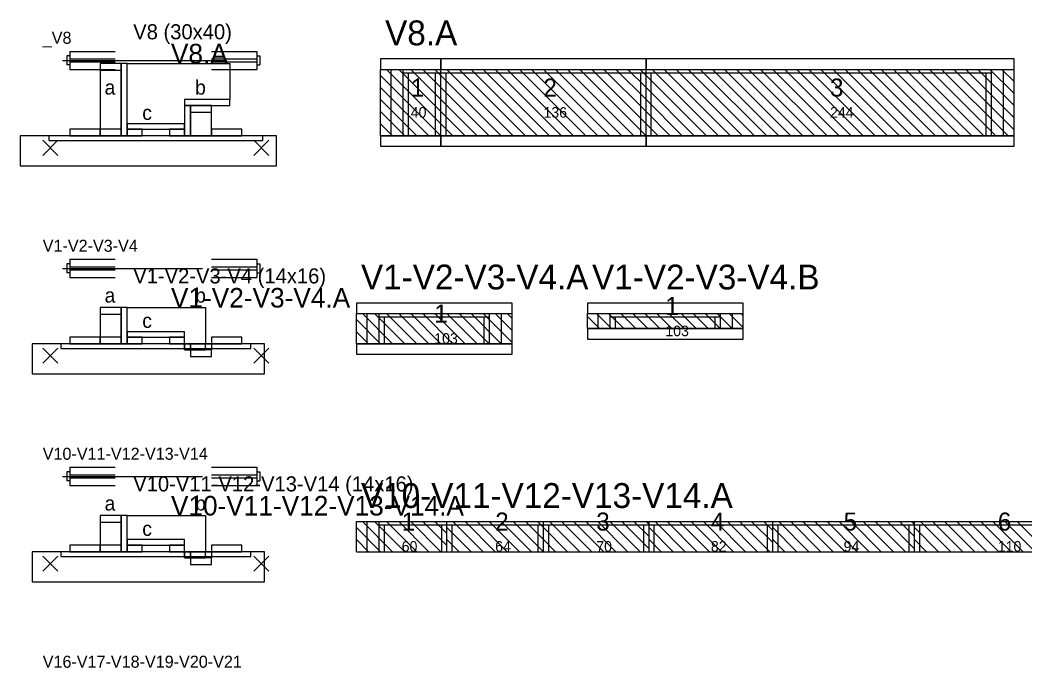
# Model space of a CAD drawing. Header units: metres. Extents: x -10 to 74425, y -2037 to 26.
# Drawn here: x 50038 to 50704, y -961 to -531 of the extents above; entities that cross this region are included whole.
import ezdxf

# ---------------------------------------------------------------- set-up
doc = ezdxf.new("R2010")
doc.units = ezdxf.units.M
doc.layers.add('LABELS', color=3, linetype='Continuous')
doc.layers.add('VIGAS', color=7, linetype='Continuous')

msp = doc.modelspace()

# ---------------------------------------------------------------- linework, layer by layer
at = {"layer": 'VIGAS'}
for p, q in [((50070.6, -552), (50100.6, -552)), ((50070.6, -552), (50070.6, -564)), ((50164.6, -552), (50194.6, -552)), ((50194.6, -552), (50194.6, -564)), ((50065.6, -558), (50174.6, -558)), ((50068.6, -555), (50068.6, -561)), ((50070.6, -555), (50068.6, -555)), ((50070.6, -557), (50100.6, -557)), ((50070.6, -559), (50100.6, -559)), ((50164.6, -557), (50194.6, -557)), ((50164.6, -559), (50194.6, -559)), ((50194.6, -555), (50196.6, -555)), ((50196.6, -555), (50196.6, -561)), ((50070.6, -561), (50068.6, -561)), ((50070.6, -564), (50100.6, -564)), ((50164.6, -564), (50194.6, -564)), ((50194.6, -561), (50196.6, -561)), ((50276.6, -564), (50316.6, -564)), ((50276.6, -608), (50276.6, -564)), ((50316.6, -600), (50280.6, -564)), ((50283.6, -608), (50283.6, -564)), ((50316.6, -592), (50288.6, -564)), ((50291.6, -608), (50291.6, -564)), ((50291.6, -566.2), (50316.6, -566.2)), ((50295.1, -608), (50295.1, -566.2)), ((50316.6, -584), (50296.6, -564)), ((50316.6, -576), (50304.6, -564)), ((50316.6, -568), (50312.6, -564)), ((50313.1, -608), (50313.1, -566.2)), ((50316.6, -608), (50316.6, -564)), ((50316.6, -608), (50316.6, -564)), ((50316.6, -564), (50452.6, -564)), ((50316.6, -608), (50316.6, -564)), ((50316.6, -608), (50316.6, -564)), ((50316.6, -608), (50316.6, -564)), ((50316.6, -566.2), (50452.6, -566.2)), ((50320.1, -608), (50320.1, -566.2)), ((50364.6, -608), (50320.6, -564)), ((50372.6, -608), (50328.6, -564)), ((50380.6, -608), (50336.6, -564)), ((50388.6, -608), (50344.6, -564)), ((50396.6, -608), (50352.6, -564)), ((50404.6, -608), (50360.6, -564)), ((50412.6, -608), (50368.6, -564)), ((50420.6, -608), (50376.6, -564)), ((50428.6, -608), (50384.6, -564)), ((50436.6, -608), (50392.6, -564)), ((50444.6, -608), (50400.6, -564)), ((50452.6, -608), (50408.6, -564)), ((50452.6, -600), (50416.6, -564)), ((50452.6, -592), (50424.6, -564)), ((50452.6, -584), (50432.6, -564)), ((50452.6, -576), (50440.6, -564)), ((50452.6, -568), (50448.6, -564)), ((50449.1, -608), (50449.1, -566.2)), ((50452.6, -608), (50452.6, -564)), ((50452.6, -608), (50452.6, -564)), ((50452.6, -564), (50696.6, -564)), ((50452.6, -608), (50452.6, -564)), ((50452.6, -608), (50452.6, -564)), ((50452.6, -608), (50452.6, -564)), ((50452.6, -566.2), (50681.6, -566.2)), ((50456.1, -608), (50456.1, -566.2)), ((50500.6, -608), (50456.6, -564)), ((50508.6, -608), (50464.6, -564)), ((50516.6, -608), (50472.6, -564)), ((50524.6, -608), (50480.6, -564)), ((50532.6, -608), (50488.6, -564)), ((50540.6, -608), (50496.6, -564)), ((50548.6, -608), (50504.6, -564)), ((50556.6, -608), (50512.6, -564)), ((50564.6, -608), (50520.6, -564)), ((50572.6, -608), (50528.6, -564)), ((50580.6, -608), (50536.6, -564)), ((50588.6, -608), (50544.6, -564)), ((50596.6, -608), (50552.6, -564)), ((50604.6, -608), (50560.6, -564)), ((50612.6, -608), (50568.6, -564)), ((50620.6, -608), (50576.6, -564)), ((50628.6, -608), (50584.6, -564)), ((50636.6, -608), (50592.6, -564)), ((50644.6, -608), (50600.6, -564)), ((50652.6, -608), (50608.6, -564)), ((50660.6, -608), (50616.6, -564)), ((50668.6, -608), (50624.6, -564)), ((50676.6, -608), (50632.6, -564)), ((50684.6, -608), (50640.6, -564)), ((50692.6, -608), (50648.6, -564)), ((50696.6, -604), (50656.6, -564)), ((50696.6, -596), (50664.6, -564)), ((50696.6, -588), (50672.6, -564)), ((50678.1, -608), (50678.1, -566.2)), ((50696.6, -580), (50680.6, -564)), ((50681.6, -608), (50681.6, -564)), ((50696.6, -572), (50688.6, -564)), ((50689.6, -608), (50689.6, -564)), ((50696.6, -608), (50696.6, -564)), ((50696.6, -564), (50696.6, -564)), ((50316.6, -608), (50276.6, -568)), ((50356.6, -608), (50316.6, -568)), ((50492.6, -608), (50452.6, -568)), ((50308.6, -608), (50276.6, -576)), ((50348.6, -608), (50316.6, -576)), ((50484.6, -608), (50452.6, -576)), ((50300.6, -608), (50276.6, -584)), ((50340.6, -608), (50316.6, -584)), ((50476.6, -608), (50452.6, -584)), ((50292.6, -608), (50276.6, -592)), ((50332.6, -608), (50316.6, -592)), ((50468.6, -608), (50452.6, -592)), ((50284.6, -608), (50276.6, -600)), ((50324.6, -608), (50316.6, -600)), ((50460.6, -608), (50452.6, -600)), ((50052.6, -621), (50062.6, -611)), ((50052.6, -611), (50062.6, -621)), ((50192.6, -621), (50202.6, -611)), ((50192.6, -611), (50202.6, -621)), ((50276.6, -608), (50316.6, -608)), ((50276.6, -608), (50276.6, -608)), ((50291.6, -608), (50295.1, -608)), ((50313.1, -608), (50316.6, -608)), ((50316.6, -608), (50452.6, -608)), ((50316.6, -608), (50320.1, -608)), ((50316.6, -608), (50316.6, -608)), ((50449.1, -608), (50452.6, -608)), ((50452.6, -608), (50696.6, -608)), ((50452.6, -608), (50456.1, -608)), ((50452.6, -608), (50452.6, -608)), ((50678.1, -608), (50681.6, -608)), ((50068.6, -693), (50068.6, -699)), ((50070.6, -693), (50068.6, -693)), ((50070.6, -690), (50100.6, -690)), ((50070.6, -690), (50070.6, -702)), ((50164.6, -690), (50194.6, -690)), ((50194.6, -690), (50194.6, -702)), ((50194.6, -693), (50196.6, -693)), ((50196.6, -693), (50196.6, -699)), ((50065.6, -696), (50158.6, -696)), ((50070.6, -699), (50068.6, -699)), ((50070.6, -695), (50100.6, -695)), ((50070.6, -697), (50100.6, -697)), ((50164.6, -695), (50194.6, -695)), ((50164.6, -697), (50194.6, -697)), ((50194.6, -699), (50196.6, -699)), ((50070.6, -702), (50100.6, -702)), ((50164.6, -702), (50194.6, -702)), ((50260.6, -726), (50363.8, -726)), ((50260.6, -746), (50260.6, -726)), ((50284.6, -746), (50264.6, -726)), ((50267.6, -746), (50267.6, -726)), ((50292.6, -746), (50272.6, -726)), ((50275.6, -746), (50275.6, -726)), ((50300.6, -746), (50280.6, -726)), ((50308.6, -746), (50288.6, -726)), ((50316.6, -746), (50296.6, -726)), ((50324.6, -746), (50304.6, -726)), ((50332.6, -746), (50312.6, -726)), ((50340.6, -746), (50320.6, -726)), ((50348.6, -746), (50328.6, -726)), ((50356.6, -746), (50336.6, -726)), ((50363.8, -745.2), (50344.6, -726)), ((50348.8, -746), (50348.8, -726)), ((50363.8, -737.2), (50352.6, -726)), ((50356.8, -746), (50356.8, -726)), ((50363.8, -729.2), (50360.6, -726)), ((50363.8, -746), (50363.8, -726)), ((50413.8, -726), (50517, -726)), ((50413.8, -736), (50413.8, -726)), ((50429.8, -736), (50419.8, -726)), ((50420.8, -736), (50420.8, -726)), ((50437.8, -736), (50427.8, -726)), ((50428.8, -736), (50428.8, -726)), ((50445.8, -736), (50435.8, -726)), ((50453.8, -736), (50443.8, -726)), ((50461.8, -736), (50451.8, -726)), ((50469.8, -736), (50459.8, -726)), ((50477.8, -736), (50467.8, -726)), ((50485.8, -736), (50475.8, -726)), ((50493.8, -736), (50483.8, -726)), ((50501.8, -736), (50491.8, -726)), ((50509.8, -736), (50499.8, -726)), ((50502, -736), (50502, -726)), ((50517, -735.2), (50507.8, -726)), ((50510, -736), (50510, -726)), ((50517, -727.2), (50515.8, -726)), ((50517, -736), (50517, -726)), ((50276.6, -746), (50260.6, -730)), ((50275.6, -728.2), (50348.8, -728.2)), ((50279.1, -746), (50279.1, -728.2)), ((50345.3, -746), (50345.3, -728.2)), ((50421.8, -736), (50413.8, -728)), ((50428.8, -728.2), (50502, -728.2)), ((50432.3, -736), (50432.3, -728.2)), ((50498.5, -736), (50498.5, -728.2)), ((50268.6, -746), (50260.6, -738)), ((50413.8, -736), (50517, -736)), ((50413.8, -736), (50413.8, -736)), ((50428.8, -736), (50432.3, -736)), ((50498.5, -736), (50502, -736)), ((50260.6, -746), (50363.8, -746)), ((50260.6, -746), (50260.6, -746)), ((50275.6, -746), (50279.1, -746)), ((50345.3, -746), (50348.8, -746)), ((50052.6, -759), (50062.6, -749)), ((50052.6, -749), (50062.6, -759)), ((50192.6, -759), (50202.6, -749)), ((50192.6, -749), (50202.6, -759)), ((50068.6, -831), (50068.6, -837)), ((50070.6, -831), (50068.6, -831)), ((50070.6, -828), (50100.6, -828)), ((50070.6, -828), (50070.6, -840)), ((50070.6, -833), (50100.6, -833)), ((50164.6, -828), (50194.6, -828)), ((50164.6, -833), (50194.6, -833)), ((50194.6, -828), (50194.6, -840)), ((50194.6, -831), (50196.6, -831)), ((50196.6, -831), (50196.6, -837)), ((50065.6, -834), (50158.6, -834)), ((50070.6, -837), (50068.6, -837)), ((50070.6, -835), (50100.6, -835)), ((50070.6, -840), (50100.6, -840)), ((50164.6, -835), (50194.6, -835)), ((50164.6, -840), (50194.6, -840)), ((50194.6, -837), (50196.6, -837)), ((50260.6, -864), (50320.6, -864)), ((50260.6, -884), (50260.6, -864)), ((50284.6, -884), (50264.6, -864)), ((50267.6, -884), (50267.6, -864)), ((50292.6, -884), (50272.6, -864)), ((50275.6, -884), (50275.6, -864)), ((50275.6, -866.2), (50320.6, -866.2)), ((50279.1, -884), (50279.1, -866.2)), ((50300.6, -884), (50280.6, -864)), ((50308.6, -884), (50288.6, -864)), ((50316.6, -884), (50296.6, -864)), ((50320.6, -880), (50304.6, -864)), ((50320.6, -872), (50312.6, -864)), ((50317.1, -884), (50317.1, -866.2)), ((50320.6, -884), (50320.6, -864)), ((50320.6, -884), (50320.6, -864)), ((50320.6, -864), (50384.6, -864)), ((50320.6, -884), (50320.6, -864)), ((50320.6, -884), (50320.6, -864)), ((50320.6, -884), (50320.6, -864)), ((50320.6, -864), (50320.6, -864)), ((50320.6, -866.2), (50384.6, -866.2)), ((50324.1, -884), (50324.1, -866.2)), ((50344.6, -884), (50324.6, -864)), ((50352.6, -884), (50332.6, -864)), ((50360.6, -884), (50340.6, -864)), ((50368.6, -884), (50348.6, -864)), ((50376.6, -884), (50356.6, -864)), ((50384.6, -884), (50364.6, -864)), ((50384.6, -876), (50372.6, -864)), ((50384.6, -868), (50380.6, -864)), ((50381.1, -884), (50381.1, -866.2)), ((50384.6, -884), (50384.6, -864)), ((50384.6, -884), (50384.6, -864)), ((50384.6, -864), (50454.6, -864)), ((50384.6, -884), (50384.6, -864)), ((50384.6, -884), (50384.6, -864)), ((50384.6, -884), (50384.6, -864)), ((50384.6, -866.2), (50454.6, -866.2)), ((50388.1, -884), (50388.1, -866.2)), ((50408.6, -884), (50388.6, -864)), ((50416.6, -884), (50396.6, -864)), ((50424.6, -884), (50404.6, -864)), ((50432.6, -884), (50412.6, -864)), ((50440.6, -884), (50420.6, -864)), ((50448.6, -884), (50428.6, -864)), ((50454.6, -882), (50436.6, -864)), ((50454.6, -874), (50444.6, -864)), ((50451.1, -884), (50451.1, -866.2)), ((50454.6, -866), (50452.6, -864)), ((50454.6, -884), (50454.6, -864)), ((50454.6, -884), (50454.6, -864)), ((50454.6, -864), (50536.6, -864)), ((50454.6, -884), (50454.6, -864)), ((50454.6, -884), (50454.6, -864)), ((50454.6, -884), (50454.6, -864)), ((50454.6, -866.2), (50536.6, -866.2)), ((50458.1, -884), (50458.1, -866.2)), ((50478.6, -884), (50458.6, -864)), ((50486.6, -884), (50466.6, -864)), ((50494.6, -884), (50474.6, -864)), ((50502.6, -884), (50482.6, -864)), ((50510.6, -884), (50490.6, -864)), ((50518.6, -884), (50498.6, -864)), ((50526.6, -884), (50506.6, -864)), ((50534.6, -884), (50514.6, -864)), ((50536.6, -878), (50522.6, -864)), ((50536.6, -870), (50530.6, -864)), ((50533.1, -884), (50533.1, -866.2)), ((50536.6, -884), (50536.6, -864)), ((50536.6, -884), (50536.6, -864)), ((50536.6, -864), (50630.6, -864)), ((50536.6, -884), (50536.6, -864)), ((50536.6, -884), (50536.6, -864)), ((50536.6, -884), (50536.6, -864)), ((50536.6, -866.2), (50630.6, -866.2)), ((50540.1, -884), (50540.1, -866.2)), ((50560.6, -884), (50540.6, -864)), ((50568.6, -884), (50548.6, -864)), ((50576.6, -884), (50556.6, -864)), ((50584.6, -884), (50564.6, -864)), ((50592.6, -884), (50572.6, -864)), ((50600.6, -884), (50580.6, -864)), ((50608.6, -884), (50588.6, -864)), ((50616.6, -884), (50596.6, -864)), ((50624.6, -884), (50604.6, -864)), ((50630.6, -882), (50612.6, -864)), ((50630.6, -874), (50620.6, -864)), ((50627.1, -884), (50627.1, -866.2)), ((50630.6, -866), (50628.6, -864)), ((50630.6, -884), (50630.6, -864)), ((50630.6, -884), (50630.6, -864)), ((50630.6, -864), (50741.1, -864)), ((50630.6, -884), (50630.6, -864)), ((50630.6, -884), (50630.6, -864)), ((50630.6, -884), (50630.6, -864)), ((50630.6, -866.2), (50741.1, -866.2)), ((50634.1, -884), (50634.1, -866.2)), ((50654.6, -884), (50634.6, -864)), ((50662.6, -884), (50642.6, -864)), ((50670.6, -884), (50650.6, -864)), ((50678.6, -884), (50658.6, -864)), ((50686.6, -884), (50666.6, -864)), ((50694.6, -884), (50674.6, -864)), ((50702.6, -884), (50682.6, -864)), ((50710.6, -884), (50690.6, -864)), ((50718.6, -884), (50698.6, -864)), ((50276.6, -884), (50260.6, -868)), ((50336.6, -884), (50320.6, -868)), ((50400.6, -884), (50384.6, -868)), ((50470.6, -884), (50454.6, -868)), ((50552.6, -884), (50536.6, -868)), ((50646.6, -884), (50630.6, -868)), ((50268.6, -884), (50260.6, -876)), ((50328.6, -884), (50320.6, -876)), ((50392.6, -884), (50384.6, -876)), ((50462.6, -884), (50454.6, -876)), ((50544.6, -884), (50536.6, -876)), ((50638.6, -884), (50630.6, -876)), ((50260.6, -884), (50320.6, -884)), ((50260.6, -884), (50260.6, -884)), ((50275.6, -884), (50279.1, -884)), ((50317.1, -884), (50320.6, -884)), ((50320.6, -884), (50384.6, -884)), ((50320.6, -884), (50324.1, -884)), ((50320.6, -884), (50320.6, -884)), ((50381.1, -884), (50384.6, -884)), ((50384.6, -884), (50454.6, -884)), ((50384.6, -884), (50388.1, -884)), ((50384.6, -884), (50384.6, -884)), ((50451.1, -884), (50454.6, -884)), ((50454.6, -884), (50536.6, -884)), ((50454.6, -884), (50458.1, -884)), ((50454.6, -884), (50454.6, -884)), ((50533.1, -884), (50536.6, -884)), ((50536.6, -884), (50630.6, -884)), ((50536.6, -884), (50540.1, -884)), ((50536.6, -884), (50536.6, -884)), ((50627.1, -884), (50630.6, -884)), ((50630.6, -884), (50741.1, -884)), ((50630.6, -884), (50634.1, -884)), ((50630.6, -884), (50630.6, -884)), ((50052.6, -897), (50062.6, -887)), ((50052.6, -887), (50062.6, -897)), ((50192.6, -897), (50202.6, -887)), ((50192.6, -887), (50202.6, -897))]:
    msp.add_line(p, q, dxfattribs=at)
for points in [[(50090.6, -608), (50104.6, -608), (50104.6, -560), (50090.6, -560)], [(50090.6, -564.4), (50104.6, -564.4), (50104.6, -560), (50090.6, -560)], [(50104.6, -608), (50108.6, -608), (50108.6, -560), (50104.6, -560)], [(50108.6, -600), (50108.6, -560), (50176.6, -560), (50176.6, -584), (50146.6, -584), (50146.6, -600)], [(50276.6, -564), (50316.6, -564), (50316.6, -557), (50276.6, -557)], [(50316.6, -564), (50452.6, -564), (50452.6, -557), (50316.6, -557)], [(50452.6, -564), (50696.6, -564), (50696.6, -557), (50452.6, -557)], [(50146.6, -588), (50176.6, -588), (50176.6, -584), (50146.6, -584)], [(50146.6, -608), (50150.6, -608), (50150.6, -588), (50146.6, -588)], [(50150.6, -608), (50164.6, -608), (50164.6, -588), (50150.6, -588)], [(50150.6, -592.4), (50164.6, -592.4), (50164.6, -588), (50150.6, -588)], [(50108.6, -603.6), (50146.6, -603.6), (50146.6, -600), (50108.6, -600)], [(50070.6, -608), (50090.6, -608), (50090.6, -603.6), (50070.6, -603.6)], [(50090.6, -608), (50104.6, -608), (50104.6, -603.6), (50090.6, -603.6)], [(50108.6, -608), (50118.6, -608), (50118.6, -603.6), (50108.6, -603.6)], [(50136.6, -608), (50146.6, -608), (50146.6, -603.6), (50136.6, -603.6)], [(50164.6, -608), (50184.6, -608), (50184.6, -603.6), (50164.6, -603.6)], [(50037.6, -628), (50207.6, -628), (50207.6, -608), (50037.6, -608)], [(50056.6, -611.2), (50198.6, -611.2), (50198.6, -608), (50056.6, -608)], [(50276.6, -615), (50316.6, -615), (50316.6, -608), (50276.6, -608)], [(50316.6, -615), (50452.6, -615), (50452.6, -608), (50316.6, -608)], [(50452.6, -615), (50696.6, -615), (50696.6, -608), (50452.6, -608)], [(50260.6, -726), (50363.8, -726), (50363.8, -719), (50260.6, -719)], [(50413.8, -726), (50517, -726), (50517, -719), (50413.8, -719)], [(50090.6, -746), (50104.6, -746), (50104.6, -722), (50090.6, -722)], [(50090.6, -726.4), (50104.6, -726.4), (50104.6, -722), (50090.6, -722)], [(50104.6, -746), (50108.6, -746), (50108.6, -722), (50104.6, -722)], [(50108.6, -738), (50108.6, -722), (50160.6, -722), (50160.6, -746), (50146.6, -746), (50146.6, -738)], [(50108.6, -741.6), (50146.6, -741.6), (50146.6, -738), (50108.6, -738)], [(50413.8, -743), (50517, -743), (50517, -736), (50413.8, -736)], [(50045.6, -766), (50199.6, -766), (50199.6, -746), (50045.6, -746)], [(50064.6, -749.2), (50190.6, -749.2), (50190.6, -746), (50064.6, -746)], [(50070.6, -746), (50090.6, -746), (50090.6, -741.6), (50070.6, -741.6)], [(50090.6, -746), (50104.6, -746), (50104.6, -741.6), (50090.6, -741.6)], [(50108.6, -746), (50118.6, -746), (50118.6, -741.6), (50108.6, -741.6)], [(50136.6, -746), (50146.6, -746), (50146.6, -741.6), (50136.6, -741.6)], [(50146.6, -746), (50150.6, -746), (50150.6, -750), (50146.6, -750)], [(50146.6, -750), (50160.6, -750), (50160.6, -746), (50146.6, -746)], [(50150.6, -746), (50164.6, -746), (50164.6, -750), (50150.6, -750)], [(50164.6, -746), (50184.6, -746), (50184.6, -741.6), (50164.6, -741.6)], [(50260.6, -753), (50363.8, -753), (50363.8, -746), (50260.6, -746)], [(50150.6, -754.4), (50164.6, -754.4), (50164.6, -750), (50150.6, -750)], [(50090.6, -884), (50104.6, -884), (50104.6, -860), (50090.6, -860)], [(50090.6, -864.4), (50104.6, -864.4), (50104.6, -860), (50090.6, -860)], [(50104.6, -884), (50108.6, -884), (50108.6, -860), (50104.6, -860)], [(50108.6, -876), (50108.6, -860), (50160.6, -860), (50160.6, -884), (50146.6, -884), (50146.6, -876)], [(50070.6, -884), (50090.6, -884), (50090.6, -879.6), (50070.6, -879.6)], [(50090.6, -884), (50104.6, -884), (50104.6, -879.6), (50090.6, -879.6)], [(50108.6, -879.6), (50146.6, -879.6), (50146.6, -876), (50108.6, -876)], [(50108.6, -884), (50118.6, -884), (50118.6, -879.6), (50108.6, -879.6)], [(50136.6, -884), (50146.6, -884), (50146.6, -879.6), (50136.6, -879.6)], [(50164.6, -884), (50184.6, -884), (50184.6, -879.6), (50164.6, -879.6)], [(50045.6, -904), (50199.6, -904), (50199.6, -884), (50045.6, -884)], [(50064.6, -887.2), (50190.6, -887.2), (50190.6, -884), (50064.6, -884)], [(50146.6, -884), (50150.6, -884), (50150.6, -888), (50146.6, -888)], [(50146.6, -888), (50160.6, -888), (50160.6, -884), (50146.6, -884)], [(50150.6, -884), (50164.6, -884), (50164.6, -888), (50150.6, -888)], [(50150.6, -892.4), (50164.6, -892.4), (50164.6, -888), (50150.6, -888)]]:
    msp.add_lwpolyline(points, close=True, dxfattribs=at)

# ---------------------------------------------------------------- texts
at = {"layer": 'LABELS'}
for s, p in [('_V8', (50052.6, -547)), ('V1-V2-V3-V4', (50052.6, -685)), ('V10-V11-V12-V13-V14', (50052.6, -823)), ('V16-V17-V18-V19-V20-V21', (50052.6, -961))]:
    msp.add_text(s, height=8, dxfattribs=at).set_placement(p)
at = {"layer": 'VIGAS'}
for s, height, p in [('V8 (30x40)', 10, (50112.6, -544)), ('V8.A', 16.5, (50279.6, -548)), ('V8.A', 13, (50137.6, -560)), ('a', 9.6, (50093.6, -580.7)), ('b', 9.6, (50153.6, -580.7)), ('1', 12, (50296.6, -582)), ('2', 12, (50384.6, -582)), ('3', 12, (50574.6, -582)), ('c', 9.6, (50118.6, -597.5)), ('40', 7, (50296.6, -596)), ('136', 7, (50384.6, -596)), ('244', 7, (50574.6, -596)), ('V1-V2-V3-V4.A', 16.5, (50263.6, -710)), ('V1-V2-V3-V4.B', 16.5, (50416.8, -710)), ('V1-V2-V3-V4 (14x16)', 10, (50112.6, -706)), ('a', 9.6, (50093.6, -718.7)), ('V1-V2-V3-V4.A', 13, (50137.6, -722)), ('b', 9.6, (50153.6, -718.7)), ('1', 12, (50312.2, -732)), ('1', 12, (50465.4, -727)), ('c', 9.6, (50118.6, -735.5)), ('103', 7, (50312.2, -746)), ('103', 7, (50465.4, -741)), ('V10-V11-V12-V13-V14 (14x16)', 10, (50112.6, -844)), ('V10-V11-V12-V13-V14.A', 16.5, (50263.6, -855)), ('V10-V11-V12-V13-V14.A', 13, (50137.6, -860)), ('b', 9.6, (50153.6, -856.7)), ('a', 9.6, (50093.6, -856.7)), ('1', 12, (50290.6, -870)), ('2', 12, (50352.6, -870)), ('3', 12, (50419.6, -870)), ('4', 12, (50495.6, -870)), ('5', 12, (50583.6, -870)), ('6', 12, (50685.85, -870)), ('c', 9.6, (50118.6, -873.5)), ('60', 7, (50290.6, -884)), ('64', 7, (50352.6, -884)), ('70', 7, (50419.6, -884)), ('82', 7, (50495.6, -884)), ('94', 7, (50583.6, -884)), ('110', 7, (50685.85, -884))]:
    msp.add_text(s, height=height, dxfattribs=at).set_placement(p)

doc.saveas('drawing.dxf')
